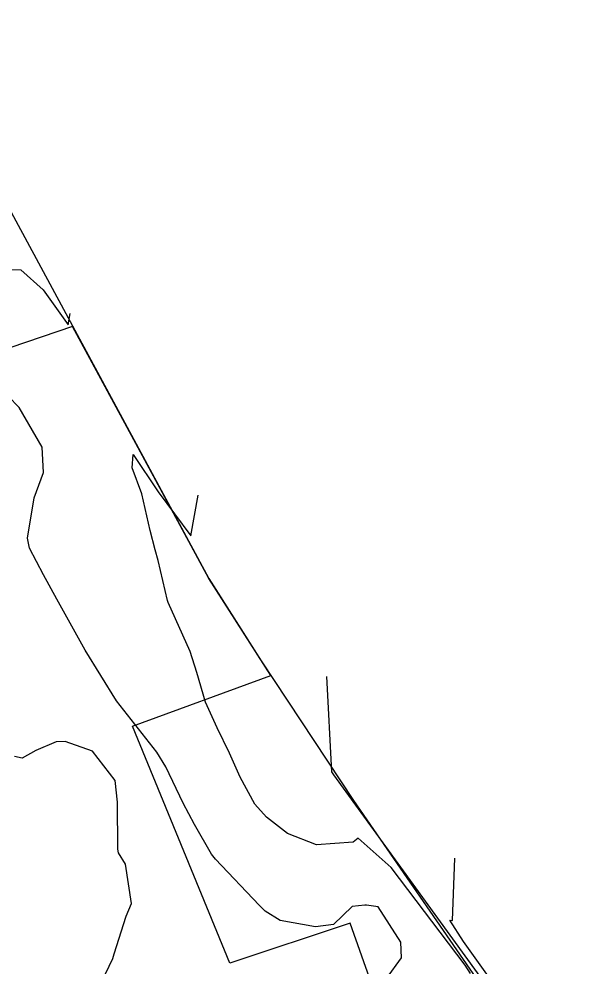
# Model space of a CAD drawing. Header units: metres. Extents: x 318500 to 325275, y 7408834 to 7428799.
# Drawn here: x 320177.8 to 320199.61, y 7411083.93 to 7411121.42 of the extents above; entities that cross this region are included whole.
import ezdxf

# ---------------------------------------------------------------- set-up
doc = ezdxf.new("R2010")
doc.units = ezdxf.units.M
doc.header["$MEASUREMENT"] = 0
for name, color, linetype in [('Area', 45, 'Continuous'), ('Curvas de Nivel 1m', 11, 'Continuous'), ('Curvas de Nivel 5m', 15, 'Continuous'), ('Edificações', 30, 'Continuous')]:
    doc.layers.add(name, color=color, linetype=linetype)

msp = doc.modelspace()

# ---------------------------------------------------------------- linework, layer by layer
at = {"layer": 'Area'}
msp.add_lwpolyline([(320173.35, 7411121.423), (320185.312, 7411099.296), (320187.386, 7411096.037), (320191.045, 7411090.519), (320196.173, 7411083.075)], dxfattribs=at)
at = {"layer": 'Curvas de Nivel 1m', "flags": 128}
for points, elevation in [([(320176.882, 7411111.518), (320177.885, 7411111.496), (320178.761, 7411110.712), (320179.353, 7411109.875), (320179.746, 7411109.327), (320179.83, 7411109.77)], 792), ([(320192.345, 7411083.469), (320192.938, 7411084.296), (320192.912, 7411084.913), (320192.012, 7411086.305), (320191.551, 7411086.374), (320191.487, 7411086.375), (320190.993, 7411086.318), (320190.253, 7411085.615), (320189.538, 7411085.522), (320188.135, 7411085.767), (320187.547, 7411086.137), (320187.315, 7411086.372), (320185.577, 7411088.19), (320185.427, 7411088.392), (320184.752, 7411089.563), (320184.308, 7411090.409), (320183.621, 7411091.84), (320183.26, 7411092.426), (320181.66, 7411094.45), (320180.429, 7411096.463), (320179.699, 7411097.769), (320179.309, 7411098.476), (320178.772, 7411099.437), (320178.22, 7411100.493), (320178.137, 7411100.887), (320178.413, 7411102.49), (320178.776, 7411103.484), (320178.719, 7411104.486), (320177.813, 7411106.054), (320177.383, 7411106.507)], 792), ([(320195.669, 7411083.675), (320195.461, 7411084.001), (320192.527, 7411087.868), (320191.232, 7411089.029), (320191.031, 7411088.873), (320189.584, 7411088.758), (320188.436, 7411089.205), (320187.595, 7411089.859), (320187.14, 7411090.375), (320186.557, 7411091.44), (320186.137, 7411092.385), (320185.645, 7411093.384), (320185.18, 7411094.397), (320184.84, 7411095.571), (320184.578, 7411096.407), (320183.709, 7411098.339), (320183.679, 7411098.42), (320183.309, 7411100.002), (320183.191, 7411100.428), (320182.991, 7411101.188), (320182.667, 7411102.637), (320182.29, 7411103.677), (320182.328, 7411104.197), (320183.309, 7411102.728), (320184.603, 7411100.98), (320184.9, 7411102.59)], 793), ([(320197.521, 7411081.532), (320190.257, 7411091.535), (320190.186, 7411091.642), (320189.98, 7411095.42)], 794), ([(320180.932, 7411083.03), (320181.518, 7411084.264), (320181.577, 7411084.449), (320182.051, 7411085.934), (320182.253, 7411086.439), (320182.015, 7411088.002), (320181.747, 7411088.447), (320181.717, 7411088.584), (320181.709, 7411090.448), (320181.613, 7411091.312), (320180.715, 7411092.459), (320179.636, 7411092.853), (320179.28, 7411092.83), (320178.476, 7411092.487), (320177.93, 7411092.19), (320177.626, 7411092.255)], 791)]:
    msp.add_lwpolyline(points, dxfattribs=dict(at, elevation=elevation))
at = {"layer": 'Curvas de Nivel 5m', "elevation": 795, "flags": 128}
msp.add_lwpolyline([(320199.61, 7411079.03), (320195.39, 7411084.944), (320194.85, 7411085.785), (320194.953, 7411085.775), (320195.05, 7411088.24)], dxfattribs=at)
at = {"layer": 'Edificações'}
msp.add_lwpolyline([(320192.987, 7411079.807), (320190.912, 7411085.657), (320186.143, 7411084.083), (320182.292, 7411093.456), (320187.773, 7411095.454), (320185.312, 7411099.296), (320182.081, 7411105.272), (320179.925, 7411109.26), (320157.133, 7411101.513)], dxfattribs=at)

doc.saveas('drawing.dxf')
